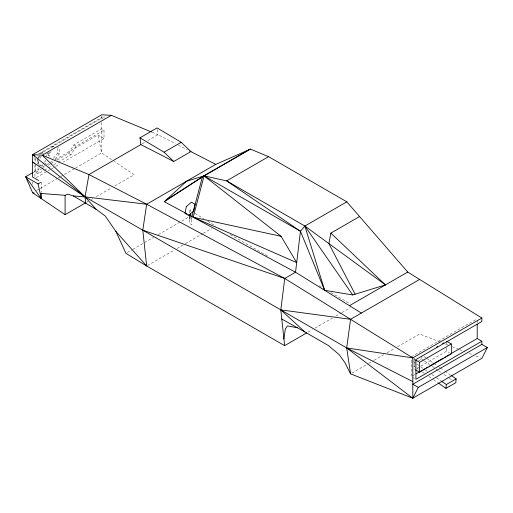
<?xml version="1.0" encoding="UTF-8"?>
<svg xmlns="http://www.w3.org/2000/svg" width="513" height="513" viewBox="0 0 513 513"><rect width="100%" height="100%" fill="white"/><g stroke="black" fill="none" stroke-linecap="round" stroke-linejoin="round"><path stroke-width="0.38" stroke-dasharray="2.56 1.92" d="M189.271 219.91L189.053 223.084L191.894 224.726L191.33 219.949M189.759 212.773L190.028 208.804L190.4 211.991M418.428 360.908L421.699 359.017L421.981 355.951M57.033 160.114L68.71 153.374L73.75 144.91L101.683 128.782L104.011 130.129L104.011 138.523L63.272 162.044M57.982 162.255L71.038 154.714L76.078 146.256L104.011 130.129M37.718 157.959L40.546 154.445M41.014 153.862L41.957 152.694L43.522 152.829M39.745 158.267L41.624 155.926M51.563 148.084L52.974 146.333L54.538 146.468M48.267 155.317L49.819 156.215L49.819 153.079L51.229 151.322M38.821 164.955L41.957 165.237L43.836 162.897M44.304 162.307L46.657 159.383M44.445 164.962L47.267 161.448M53.442 158.286L57.674 153.021L57.674 146.75M54.994 159.184L59.226 153.919L59.226 147.648L57.661 147.507M38.411 154.003L104.011 116.124L104.011 118.182M39.854 153.906L101.683 118.208L102.85 118.881M38.058 157.626L41.495 155.644M33.909 171.964L39.418 168.783M42.169 167.193L45.612 165.212M46.298 164.814L54.558 160.043M55.25 159.646L97.925 135.009L104.011 138.523M35.73 163.961L35.73 172.413L41.226 169.239M41.919 168.841L45.349 166.86M48.1 165.269L50.159 164.083M50.845 163.685L54.282 161.704M35.73 172.413L38.058 173.753L43.554 170.579M44.246 170.188L47.677 168.2M48.363 167.802L51.114 166.218M53.859 164.635L57.296 162.647M36.34 177.594L47.388 171.214M48.075 170.816L50.838 169.219M51.531 168.822L54.981 166.828M55.673 166.43L59.816 164.038M36.769 190.406L39.533 188.81M40.226 188.412L57.488 178.441M58.181 178.043L60.252 176.85M60.944 176.453L63.702 174.856M64.394 174.458L74.751 168.476M75.443 168.078L101.683 152.925L101.683 120.472M142.236 143.794L144.98 142.216M147.718 140.633L158.004 134.695L175.497 143.691M86.53 202.289L87.915 201.487M91.365 199.493L92.75 198.698M96.2 196.703L111.398 187.931M114.854 185.937L134.201 174.766L114.29 161.396M127.314 252.518L132.155 249.728M132.841 249.331L153.567 237.365M158.402 234.569L188.803 217.018M147.366 265.606L174.298 250.055M177.056 248.465L184.654 244.079M185.347 243.681L202.609 233.71M203.295 233.312L211.587 228.529M308.114 332.103L312.257 329.712M315.02 328.115L332.283 318.15M335.733 316.155L341.26 312.962M341.953 312.564L350.238 307.781M351.95 373.073L367.84 363.897M368.533 363.499L373.368 360.71M374.06 360.306L383.73 354.727M387.187 352.732L394.786 348.34M397.549 346.75L419.653 333.982L440.391 342.107M411.253 356.894L477.205 318.817M413.549 360.094L414.857 359.337M413.85 363.55L415.158 362.794M416.954 368.308L446.695 351.136L449.35 352.675M414.69 374.618L411.253 376.6L411.253 358.465M39.584 165.782L43.509 166.129L41.957 165.237M445.573 344.14L447.798 345.005M452.242 346.75L458.904 349.359M459.648 349.648L464.829 351.681M469.273 353.419L472.236 354.579M475.936 356.028L480.38 357.773M152.169 132.271L158.004 134.695L157.1 127.923M178.293 145.128L187.392 149.809M230.286 234.544L268.414 256.558M319.028 285.773L321.798 287.376M330.814 292.577L350.225 303.786M73.75 144.91L76.078 146.256M68.71 153.374L71.038 154.714M52.974 146.333L54.525 147.225M413.914 358.427L415.248 359.196M57.674 153.021L59.226 153.919M48.786 152.483L49.819 153.079M46.657 153.111L48.209 154.009L46.645 153.868L46.657 156.247M41.957 152.694L43.509 153.586M412.587 377.369L414.581 378.523M37.25 161.678L38.802 162.576M195.017 213.434L203.706 218.762M207.714 221.218L215.729 226.137M111.635 159.614L101.683 152.925L97.925 135.009M424.02 356.548L425.989 357.914M426.643 358.369L433.196 362.922M433.857 363.377L437.134 365.66M437.788 366.115L439.756 367.481M440.41 367.936L444.348 370.668M445.002 371.123L450.247 374.766M421.699 359.017L423.661 360.382M424.322 360.838L429.567 364.48M432.19 366.301L435.466 368.584M436.121 369.039L438.089 370.405M438.743 370.861L441.366 372.682M443.989 374.503L448.58 377.69M449.234 378.145L453.171 380.877M413.549 361.755L416.171 363.582M416.832 364.038L420.109 366.314M420.763 366.769L424.7 369.501M425.354 369.956L427.323 371.322M431.908 374.509L435.845 377.241M436.499 377.696L441.09 380.89M413.85 366.051L416.473 367.872M417.127 368.328L418.441 369.238M422.379 371.97L424.341 373.336M428.932 376.523L432.869 379.254M433.523 379.71L437.454 382.448M477.205 320.394L477.205 322.754M446.695 341.28L446.695 345.076M446.695 348.103L446.695 351.136M414.882 359.651L414.882 369.501M101.683 116.15L101.683 119.721M48.267 152.964L48.267 157.671M41.284 182.044L41.284 192.304M38.802 161.005L38.802 165.712M38.058 158.395L38.058 164.538M38.058 167.61L38.058 173.753M37.25 158.543L37.25 164.032M35.73 158.588L35.73 163.198M34.955 157.485L34.955 161.967M34.955 165.032L34.955 176.818M32.627 181.775L32.627 184.924"/><path stroke-width="0.77" d="M189.323 219.122L189.65 214.357M438.115 382.903L445.983 388.367L446.336 384.532L456.147 378.863L450.901 375.221M456.147 378.863L455.794 382.704L445.983 388.367M346.814 201.833L304.876 226.041L300.464 231.28L295.533 272.243L284.741 278.476L142.794 230.196L146.673 204.251L215.729 164.384L250.44 149.129L268.568 156.657L346.814 201.833L407.72 272.05L481.861 318.034L481.861 321.504L415.908 359.581L415.908 379.287L481.861 341.216L481.861 344.358L412.805 384.231L418.294 387.398L487.35 347.525L481.861 344.358M34.377 178.056L32.627 177.049L32.627 154.65L42.252 155.189L88.948 174.561L146.673 204.251L284.741 278.476L280.816 309.884L284.638 345.659L306.736 332.899M419.628 279.438L350.571 319.304L346.692 347.917L350.571 373.868L412.805 398.216L481.861 358.35L487.35 347.525M283.926 339.003L285.299 329.128L287.383 325.909L297.335 327.743M284.638 345.659L146.673 266.003L115.874 231.44L105.306 216.069L96.136 209.291L85.806 203.283L85.068 196.87L88.948 174.561L140.87 144.589L173.753 161.499L190.887 151.611L181.211 142.287L157.1 127.923L139.966 137.817L140.87 144.589M359.575 216.544L330.866 233.12L328.871 243.579L355.118 294.206M191.92 216.544L202.346 177.017M187.085 213.947L164.307 201.699L186.552 181.23L204.091 175.888L281.06 236.288L296.687 262.618L193.189 217.223L204.091 175.888L250.44 149.129M34.377 163.121L32.627 162.114L85.068 196.87L346.692 347.917L412.805 398.216L418.294 387.398M164.307 201.699L204.091 175.888L226.631 180.865L304.876 226.041L385.443 284.914L352.688 294.949L324.633 290.294L300.464 231.28L226.631 180.865L268.568 156.657M165.686 200.436L203.475 176.074L249.215 149.668M96.136 209.291L85.068 196.87L32.627 154.65L101.683 114.784L111.308 115.322L151.438 131.969M111.308 115.322L42.252 155.189L85.068 196.87L146.673 204.251M33.223 172.362L25.65 176.735L32.627 192.798L65.113 214.652L85.152 203.084M41.284 193.882L41.284 198.614L25.65 176.735L38.065 183.898L40.636 182.416M139.966 137.817L164.077 152.181L181.211 142.287M349.462 305.69L407.72 272.05M481.861 318.034L412.805 357.901L346.692 347.917L412.805 381.608M436.319 347.269L437.704 346.474M442.546 343.678L443.925 342.876M415.543 360.03L419.538 362.338L451.35 343.973L451.35 353.823L419.538 372.194L415.543 369.886M416.062 373.823L421.558 370.655M422.936 369.86L424.995 368.667M426.367 367.879L427.746 367.084M429.118 366.288L442.86 358.356M444.232 357.561L445.605 356.772M446.977 355.977L449.042 354.784M450.414 353.996L477.205 338.522L481.861 341.216M40.546 193.414L65.093 195.318L67.825 194.171L73.385 195.96L85.806 203.283M32.627 192.798L34.211 192.92M73.385 195.96L85.068 196.87M350.571 319.304L280.816 309.884L304.908 331.982L328.333 345.505L339.24 354.675L344.948 362.717L350.571 373.868M193.189 217.223L281.06 236.288M189.489 150.886L215.729 164.384M188.47 214.691L295.533 272.243L361.364 313.071M281.791 319.041L304.908 331.982M204.091 175.888L300.464 231.28M446.695 341.28L451.35 343.973M32.627 154.65L34.955 155.99M34.955 178.389L38.751 180.582M284.741 278.476L412.805 357.901L412.805 398.216M441.744 381.345L446.336 384.532M330.866 233.12L385.443 284.914M164.077 152.181L173.753 161.499M352.688 294.949L304.876 226.041L324.633 290.294M115.874 231.44L125.935 253.319L146.673 266.003L142.794 230.196M38.065 183.898L41.284 198.614M190.586 213.581L191.24 219.154M65.093 195.318L65.113 214.652M477.205 324.331L477.205 338.522M419.538 362.338L419.538 372.194M186.315 206.662L184.956 213.299L188.669 215.441L193.741 210.946L195.1 204.309L191.387 202.167L186.315 206.662"/></g></svg>
